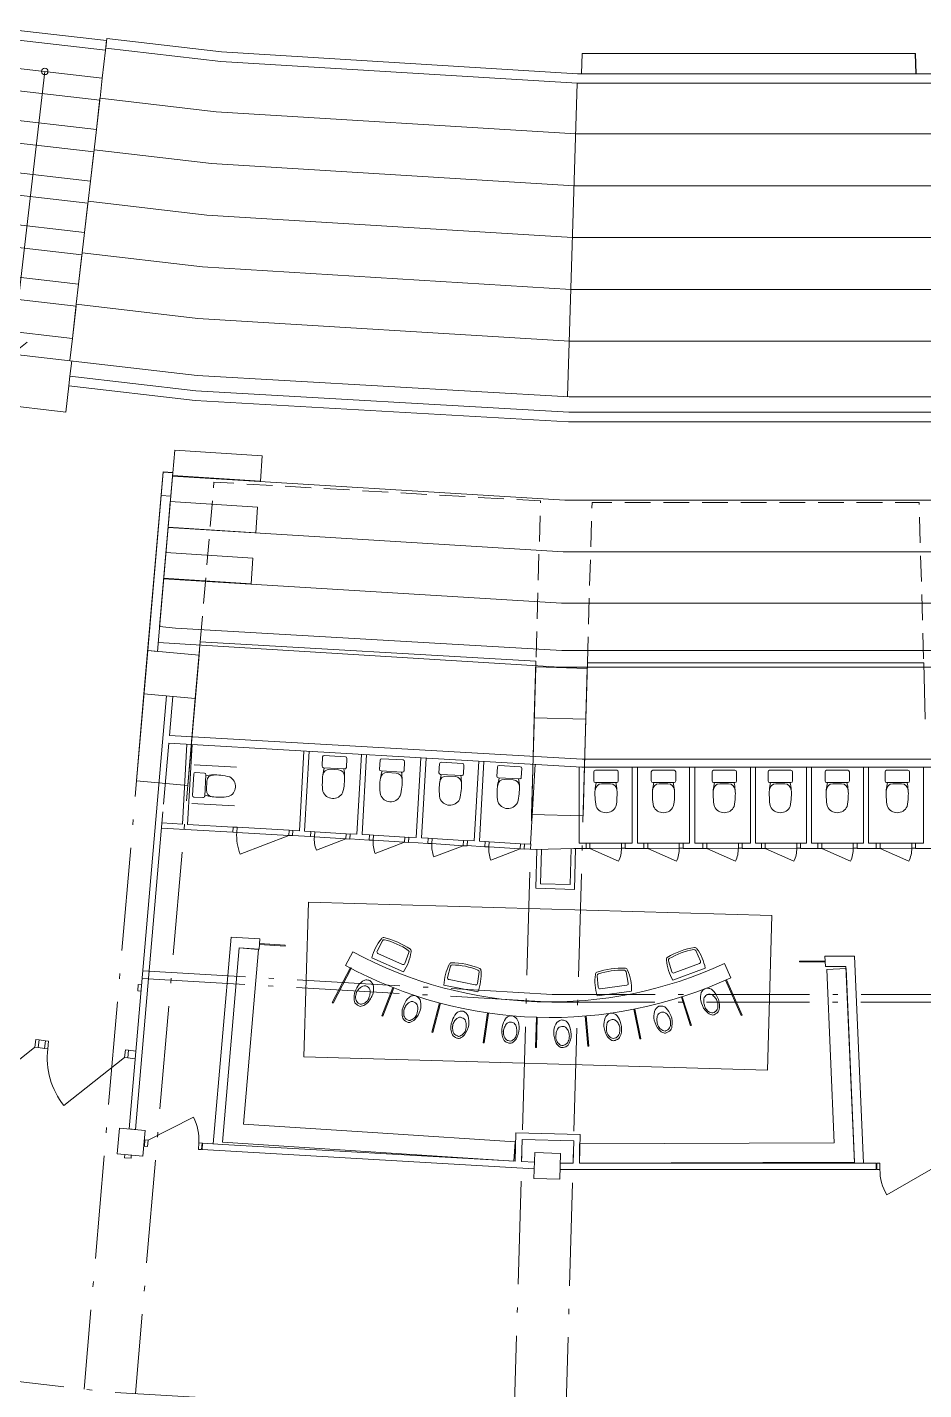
# Model space of a CAD drawing. Header units: millimetres. Extents: x -106764 to 80178, y -104573 to 57950.
# Drawn here: x -11311 to 2612, y -40781 to -19621 of the extents above; entities that cross this region are included whole.
import ezdxf

# ---------------------------------------------------------------- set-up
doc = ezdxf.new("R2010")
doc.units = ezdxf.units.MM
doc.header["$LTSCALE"] = 100
doc.linetypes.add('IMPORT-A_PSTRECK_4', pattern=[24, 16, -3.6, 0.8, -3.6])
doc.linetypes.add('IMPORT-DASHED', pattern=[6, 4, -2])
for name, color, linetype, lineweight in [('A-------T--', 1, 'Continuous', 13), ('A-27C---EJN', 1, 'Continuous', 9), ('A-27D---E-N', 7, 'Continuous', 9), ('A-3311-EA-', 3, 'Continuous', 9), ('A-3652-EA-', 1, 'Continuous', 9), ('A-42D--CE-N', 1, 'Continuous', 9), ('A-43CB--E-N', 3, 'Continuous', 18), ('A-43CB--EJN', 1, 'Continuous', 9), ('A-44B---E-N', 1, 'Continuous', 9), ('A-46C---E-N', 1, 'Continuous', 9), ('A030', 7, 'Continuous', 9), ('A030-B', 1, 'IMPORT-DASHED', 9), ('A030-O', 1, 'IMPORT-A_PSTRECK_4', 9), ('A035', 3, 'Continuous', 9), ('A037', 1, 'IMPORT-A_PSTRECK_4', 9), ('A040', 3, 'Continuous', 9), ('A046', 1, 'Continuous', 9), ('A050', 1, 'Continuous', 9), ('A061-O', 1, 'IMPORT-A_PSTRECK_4', 9)]:
    doc.layers.add(name, color=color, linetype=linetype, lineweight=lineweight)

# ---------------------------------------------------------------- blocks, each defined once
blk = doc.blocks.new('HUVUDBALK 44 OCH 2 - HUVUDBALK 44 OCH 22-4449242-A-40_P0010')
at = {"layer": 'A-27D---E-N'}
for p, q in [((-3413, -29556), (-3479, -31845)), ((-3413, -29556), (-3413, -29534)), ((-2614, -29579), (-3413, -29556)), ((-2679, -31868), (-2614, -29579)), ((-2613, -29557), (-2614, -29579)), ((-3479, -31845), (-2679, -31868))]:
    blk.add_line(p, q, dxfattribs=at)
blk = doc.blocks.new('HUVUDBALK 43 OCH 2 - HUVUDBALK 43 OCH 21-4456073-A-40_P0010')
at = {"layer": 'A-27D---E-N'}
for p, q in [((-9440, -29302), (-9614, -31327)), ((-8643, -29371), (-9440, -29302)), ((-8817, -31396), (-8643, -29371)), ((-8629, -29214), (-8643, -29371)), ((-9614, -31327), (-8817, -31396))]:
    blk.add_line(p, q, dxfattribs=at)
blk = doc.blocks.new('Pelare - Betong - Rektangulär - 400x400-4463939-A-40_P0010')
at = {"layer": 'A-27D---E-N'}
for p, q in [((200, 200), (-200, 200)), ((-200, 200), (-200, -200)), ((200, -200), (200, 200)), ((-200, -200), (200, -200))]:
    blk.add_line(p, q, dxfattribs=at)
blk = doc.blocks.new('Pelare - Betong - Rektangulär - 400x400-4464164-A-40_P0010')
at = {"layer": 'A-27D---E-N'}
for p, q in [((200, 200), (-200, 200)), ((-200, 200), (-200, -200)), ((200, -200), (200, 200)), ((-200, -200), (200, -200))]:
    blk.add_line(p, q, dxfattribs=at)
blk = doc.blocks.new('Scandinavium-Tele Trappa-Ny - Scandinavium-Tele Trappa-V29-A-40_P0010')
at = {"layer": 'A-46C---E-N'}
for p, q in [((-900, -1148), (-900, -800)), ((0, -800), (-212, -1012)), ((0, -800), (212, -1012)), ((0, -5218), (0, -800)), ((900, -800), (900, -1148)), ((-900, -1650), (-900, -1148)), ((-900, -1148), (900, -1148)), ((900, -1148), (900, -1650)), ((-900, -1650), (900, -1650)), ((-900, -1998), (-900, -1683)), ((900, -1686), (900, -1998)), ((-900, -2455), (-900, -1998)), ((-900, -1998), (900, -1998)), ((900, -1998), (900, -2455)), ((-900, -2455), (900, -2455)), ((-900, -2803), (-900, -2488)), ((900, -2491), (900, -2803)), ((-900, -3260), (-900, -2803)), ((-900, -2803), (900, -2803)), ((900, -2803), (900, -3260)), ((-900, -3260), (900, -3260)), ((-900, -3608), (-900, -3293)), ((900, -3296), (900, -3608)), ((-900, -4065), (-900, -3608)), ((-900, -3608), (900, -3608)), ((900, -3608), (900, -4065)), ((-900, -4065), (900, -4065)), ((-900, -4413), (-900, -4098)), ((900, -4101), (900, -4413)), ((-900, -4870), (-900, -4413)), ((-900, -4413), (900, -4413)), ((900, -4413), (900, -4870)), ((-900, -4870), (900, -4870)), ((-900, -5218), (-900, -4903)), ((900, -4906), (900, -5218)), ((-900, -5655), (-900, -5218)), ((-900, -5218), (900, -5218)), ((900, -5218), (900, -5655)), ((-900, -5805), (-900, -5655)), ((-900, -5655), (900, -5655)), ((900, -5655), (900, -5805)), ((-900, -5805), (900, -5805))]:
    blk.add_line(p, q, dxfattribs=at)
blk.add_circle((0, -5218), 50, dxfattribs=at)
blk = doc.blocks.new('PD15')
at = {"layer": 'A-------T--'}
for p, q in [((156, -60), (657, -561)), ((1576, -60), (1075, -561))]:
    blk.add_line(p, q, dxfattribs=at)
for centre, start, end in [((153, -57), 315, 359.742), ((1579, -57), 180.258, 225)]:
    blk.add_arc(centre, 713, start, end, dxfattribs=at)
at = {"layer": 'A046', "flags": 128}
for points in [[(156, -60), (106, -60), (106, 60), (156, 60)], [(1626, -60), (1576, -60), (1576, 60), (1626, 60)]]:
    blk.add_lwpolyline(points, close=True, dxfattribs=at)
blk = doc.blocks.new('D13')
at = {"layer": 'A-------T--'}
blk.add_line((-50, -120), (-899, -969), dxfattribs=at)
blk.add_arc((-50, -120), 1200, 180, 225, dxfattribs=at)
at = {"layer": 'A046', "flags": 128}
for points in [[(-1300, -120), (-1250, -120), (-1250, 0), (-1300, 0)], [(-50, -120), (0, -120), (0, 0), (-50, 0)]]:
    blk.add_lwpolyline(points, close=True, dxfattribs=at)
blk = doc.blocks.new('Dörrparti DGOR')
at = {"layer": 'A-43CB--E-N'}
for p, q in [((-7755, -60446), (-7655, -60446)), ((-6135, -60446), (-6035, -60446)), ((-4515, -60446), (-4415, -60446)), ((-7755, -60566), (-7655, -60566)), ((-6135, -60566), (-6035, -60566)), ((-4515, -60566), (-4415, -60566))]:
    blk.add_line(p, q, dxfattribs=at)
at = {"layer": 'A-42D--CE-N'}
for name, p in [('PD15', (-9381, -60506)), ('PD15', (-7761, -60506)), ('PD15', (-6141, -60506)), ('D13', (-3115, -60446))]:
    blk.add_blockref(name, p, dxfattribs=at)

msp = doc.modelspace()

# ---------------------------------------------------------------- linework, layer by layer
at = {"layer": 'A-27C---EJN'}
for p, q in [((-10074, -19794.3), (-10091.4, -19943.3)), ((-10074, -19794.3), (-8293.6, -20002.2)), ((-8306.9, -20151.7), (-10091.4, -19943.3)), ((-8293.6, -20002.2), (-2764.5, -20341.8)), ((-2769.1, -20491.8), (-8306.9, -20151.7)), ((2762.5, -20491.8), (-2769.1, -20491.8)), ((-2764.5, -20341.8), (2757.9, -20341.8)), ((-10648.2, -25041.7), (-10665.3, -25190.7)), ((-10648.2, -25041.7), (-8690.7, -25267.1)), ((-8703.6, -25416.6), (-10665.3, -25190.7)), ((-8690.7, -25267.1), (-2899.9, -25599.9)), ((-2904.2, -25749.9), (-8703.6, -25416.6)), ((-2899.9, -25599.9), (2899.9, -25599.9)), ((2904.2, -25749.9), (-2904.2, -25749.9))]:
    msp.add_line(p, q, dxfattribs=at)
at = {"layer": 'A-3311-EA-'}
for p, q in [((-6366.9, -34193.3), (-6252.2, -33980.3)), ((-382.4, -34382.1), (-483.5, -34162.2))]:
    msp.add_line(p, q, dxfattribs=at)
at = {"layer": 'A-3311-EA-', "flags": 128}
for points in [[(-8750.3, -30761.8), (-8821.6, -32001.4), (-8112.7, -32042.2), (-8117.3, -32122), (-9225.8, -32058.3)], [(-9218.9, -31978.6), (-8901.4, -31996.8), (-8830.2, -30757.2)], [(-7013.7, -30861.6), (-7085, -32101.2), (-7184.3, -32095.5), (-7188.9, -32175.4), (-6911.7, -32191.3), (-6907.1, -32111.5), (-7005.1, -32105.8), (-6933.9, -30866.2)], [(-6039.8, -30917.6), (-6111.1, -32157.2), (-5994.4, -32163.9), (-5999, -32243.8), (-6302.7, -32226.3), (-6298.1, -32146.5), (-6191, -32152.6), (-6119.7, -30913)], [(-5117.7, -30970.6), (-5188.9, -32210.2), (-5083.8, -32216.2), (-5088.3, -32296.1), (-5390, -32278.8), (-5385.4, -32198.9), (-5268.8, -32205.6), (-5197.6, -30966)], [(-4218.5, -31022.3), (-4289.7, -32261.9), (-4197.5, -32267.2), (-4202, -32347.1), (-4479.3, -32331.1), (-4474.8, -32251.2), (-4369.6, -32257.3), (-4298.3, -31017.7)], [(-3425, -31067.9), (-3496.2, -32307.5), (-3588.5, -32302.2), (-3593, -32382), (-3420.9, -32391.9), (-2820.1, -32373.1), (-2632.9, -32373.1), (-2632.9, -32293.1), (-2740.1, -32293.1), (-2740.1, -31109.8)], [(-1835.7, -31109.8), (-1835.7, -32293.1), (-1734.7, -32293.1), (-1734.7, -32373.1), (-2022.9, -32373.1), (-2022.9, -32293.1), (-1915.7, -32293.1), (-1915.7, -31109.8)], [(-943.7, -31109.8), (-943.7, -32293.1), (-816.8, -32293.1), (-816.8, -32373.1), (-1124.7, -32373.1), (-1124.7, -32293.1), (-1023.7, -32293.1), (-1023.7, -31109.8)], [(0, -31109.8), (0, -32293.1), (90.2, -32293.1), (90.2, -32373.1), (-206.8, -32373.1), (-206.8, -32293.1), (-80, -32293.1), (-80, -31109.8)], [(870.3, -31109.8), (870.3, -32293.1), (967.6, -32293.1), (967.6, -32373.1), (700.2, -32373.1), (700.2, -32293.1), (790.3, -32293.1), (790.3, -31109.8)], [(1754.8, -31109.8), (1754.8, -32293.1), (1875.8, -32293.1), (1875.8, -32373.1), (1577.6, -32373.1), (1577.6, -32293.1), (1674.8, -32293.1), (1674.8, -31109.8)], [(2606.8, -31109.8), (2606.8, -32293.1), (2485.8, -32293.1), (2485.8, -32373.1), (3034.1, -32373.1)], [(-8422.4, -36961.7), (-8145.7, -33750.6), (-7696.5, -33779.5), (-7710.2, -33938.9), (-8019.7, -33919), (-8279.9, -36938.5)], [(1535.6, -37259.8), (1404.7, -34208.1), (1084.4, -34209), (1077.6, -34049), (1538, -34047.7), (1675.7, -37259.8)]]:
    msp.add_lwpolyline(points, dxfattribs=at)
at = {"layer": 'A-3311-EA-'}
for radius, start, end in [(6431.5, 241.53366, 294.85299), (6673.5, 241.53945, 294.84727)]:
    msp.add_arc((-3186.6, -28326.3), radius, start, end, dxfattribs=at)
at = {"layer": 'A-3652-EA-', "flags": 128}
for points in [[(-8052.8, -32045.6), (-8057.4, -32125.5), (-8117.3, -32122), (-8112.7, -32042.2), (-8052.8, -32045.6), (-7244.2, -32092.1)], [(-8057.4, -32125.5), (-7248.8, -32172), (-7244.2, -32092.1), (-7184.3, -32095.5), (-7188.9, -32175.4), (-7248.8, -32172), (-8004.8, -32462.6)], [(-6846.6, -32115.4), (-6851.8, -32195.2), (-6911.7, -32191.3), (-6906.5, -32111.5), (-6846.6, -32115.4), (-6357.7, -32146.9)], [(-6851.8, -32195.2), (-6362.8, -32226.7), (-6357.7, -32146.9), (-6297.8, -32150.8), (-6302.9, -32230.6), (-6362.8, -32226.7), (-6821.1, -32400.1)], [(-5934, -32167.8), (-5939.2, -32247.6), (-5999, -32243.8), (-5993.9, -32163.9), (-5934, -32167.8), (-5445, -32199.4)], [(-5939.2, -32247.6), (-5450.2, -32279.2), (-5445, -32199.4), (-5385.1, -32203.2), (-5390.3, -32283.1), (-5450.2, -32279.2), (-5908.5, -32452.6)], [(-5023.3, -32220.1), (-5028.5, -32300), (-5088.3, -32296.1), (-5083.2, -32216.3), (-5023.3, -32220.1), (-4534.3, -32251.7)], [(-5028.5, -32300), (-4539.5, -32331.5), (-4534.3, -32251.7), (-4474.5, -32255.6), (-4479.6, -32335.4), (-4539.5, -32331.5), (-4997.8, -32504.9)], [(-4137, -32271.1), (-4142.2, -32350.9), (-4202, -32347.1), (-4196.9, -32267.2), (-4137, -32271.1), (-3648, -32302.6)], [(-4142.2, -32350.9), (-3653.2, -32382.5), (-3648, -32302.6), (-3588.2, -32306.5), (-3593.3, -32386.3), (-3653.2, -32382.5), (-4111.5, -32555.9)], [(-2573.1, -32293), (-2572.9, -32373), (-2632.9, -32373.1), (-2633.1, -32293.1), (-2573.1, -32293), (-2083.1, -32291.6)], [(-2082.9, -32371.6), (-2022.9, -32371.4), (-2023.1, -32291.4), (-2083.1, -32291.6), (-2082.9, -32371.6), (-2572.9, -32373), (-2126.2, -32574.3)], [(-1674.9, -32293), (-1674.7, -32373), (-1734.7, -32373.1), (-1734.9, -32293.1), (-1674.9, -32293), (-1184.9, -32291.6)], [(-1184.7, -32371.6), (-1124.7, -32371.4), (-1124.9, -32291.4), (-1184.9, -32291.6), (-1184.7, -32371.6), (-1674.7, -32373), (-1227.9, -32574.3)], [(-757.1, -32293), (-756.8, -32373), (-816.8, -32373.1), (-817.1, -32293.1), (-757.1, -32293), (-267.1, -32291.6)], [(-266.8, -32371.6), (-206.8, -32371.4), (-207.1, -32291.4), (-267.1, -32291.6), (-266.8, -32371.6), (-756.8, -32373), (-310.1, -32574.3)], [(149.9, -32293), (150.2, -32373), (90.2, -32373.1), (89.9, -32293.1), (149.9, -32293), (639.9, -32291.6)], [(640.1, -32371.6), (700.2, -32371.4), (699.9, -32291.4), (639.9, -32291.6), (640.1, -32371.6), (150.2, -32373), (596.9, -32574.3)], [(1027.3, -32293), (1027.6, -32373), (967.6, -32373.1), (967.3, -32293.1), (1027.3, -32293), (1517.3, -32291.6)], [(1517.6, -32371.6), (1577.6, -32371.4), (1577.3, -32291.4), (1517.3, -32291.6), (1517.6, -32371.6), (1027.6, -32373), (1474.3, -32574.3)], [(1935.6, -32293), (1935.8, -32373), (1875.8, -32373.1), (1875.6, -32293.1), (1935.6, -32293), (2425.6, -32291.6)], [(2425.8, -32371.6), (2485.8, -32371.4), (2485.6, -32291.4), (2425.6, -32291.6), (2425.8, -32371.6), (1935.8, -32373), (2382.5, -32574.3)]]:
    msp.add_lwpolyline(points, dxfattribs=at)
at = {"layer": 'A-3652-EA-'}
for centre, radius, start, end in [((-7248.8, -32172), 810, 176.71087, 201.02601), ((-6362.8, -32226.7), 490, 176.30766, 200.72448), ((-5450.2, -32279.2), 490, 176.30766, 200.72448), ((-4539.5, -32331.5), 490, 176.30766, 200.72448), ((-3653.2, -32382.5), 490, 176.30766, 200.72448), ((-2572.9, -32373), 490, 335.74501, 0.16183), ((-1674.7, -32373), 490, 335.74501, 0.16183), ((-756.8, -32373), 490, 335.74501, 0.16183), ((150.2, -32373), 490, 335.74501, 0.16183), ((1027.6, -32373), 490, 335.74501, 0.16183), ((1935.8, -32373), 490, 335.74501, 0.16183)]:
    msp.add_arc(centre, radius, start, end, dxfattribs=at)
at = {"layer": 'A-42D--CE-N'}
for points in [[(-9544.4, -34590.5), (-9594.2, -34586.4), (-9586, -34486.8), (-9536.2, -34490.9)], [(-9695.5, -37135.4), (-9699.6, -37185.2), (-9799.2, -37177), (-9795.1, -37127.2)]]:
    msp.add_lwpolyline(points, dxfattribs=at)
at = {"layer": 'A-43CB--E-N'}
for p, q in [((-9232.1, -26890.5), (-9439.9, -29302.2)), ((-9290.5, -29315.1), (-9082.6, -26903.4)), ((-9082.6, -26903.4), (-9232.1, -26890.5)), ((-9439.9, -29302.2), (-9290.5, -29315.1)), ((-9737.2, -35509.3), (-9624.7, -35522.3)), ((-9751, -35628.5), (-9635, -35641.9))]:
    msp.add_line(p, q, dxfattribs=at)
at = {"layer": 'A-43CB--EJN'}
for p, q in [((-9232.1, -26890.5), (-9201.1, -26530.7)), ((-9201.1, -26530.7), (-9051.6, -26543.5)), ((-9051.6, -26543.5), (-9082.6, -26903.4))]:
    msp.add_line(p, q, dxfattribs=at)
at = {"layer": 'A-44B---E-N'}
for p, q in [((-10095, -19975.8), (-10145, -20410)), ((-2704.4, -20341.8), (-2695, -20029.6)), ((-2695, -20029.6), (2485.4, -20029.6)), ((2480.2, -20029.6), (2489.2, -20341.8)), ((2485.4, -20029.6), (2494.1, -20341.8)), ((-2769.1, -20491.8), (-2918.3, -25357.5)), ((-10181.1, -20723.2), (-10237.1, -21209.7)), ((-8376.5, -20933.9), (-10181.1, -20723.2)), ((-2793.1, -21276.8), (-8376.5, -20933.9)), ((2786.6, -21276.8), (-2793.1, -21276.8)), ((-10273.1, -21522.9), (-10329.2, -22009.4)), ((-8447.9, -21736), (-10273.1, -21522.9)), ((-2817.8, -22081.8), (-8447.9, -21736)), ((2811.3, -22081.8), (-2817.8, -22081.8)), ((-10365.2, -22322.6), (-10421.3, -22809.1)), ((-8519.4, -22538.1), (-10365.2, -22322.6)), ((-2842.5, -22886.8), (-8519.4, -22538.1)), ((2835.9, -22886.8), (-2842.5, -22886.8)), ((-10457.3, -23122.3), (-10513.3, -23608.8)), ((-8590.8, -23340.3), (-10457.3, -23122.3)), ((-2867.2, -23691.8), (-8590.8, -23340.3)), ((2860.6, -23691.8), (-2867.2, -23691.8)), ((-10549.4, -23922), (-10610.6, -24453.3)), ((-8662.2, -24142.4), (-10549.4, -23922)), ((-2891.9, -24496.8), (-8662.2, -24142.4)), ((-8670, -25027), (-14419, -24365)), ((2885.3, -24496.8), (-2891.9, -24496.8)), ((-10620.6, -24802.4), (-10648.2, -25041.7)), ((-2893, -25359), (-8670, -25027)), ((-10712.1, -25597.1), (-12559.9, -25384.4)), ((-10665.3, -25190.7), (-10712.1, -25597.1)), ((2893, -25359), (-2893, -25359)), ((-9020.9, -26187.5), (-9051.6, -26543.5)), ((-7664.5, -26274.7), (-9020.9, -26187.5)), ((-7689.9, -26671), (-7664.5, -26274.7)), ((-2964.5, -26966.7), (-9055.8, -26592.6)), ((-9055, -26583.2), (-7689.9, -26671)), ((-9089.5, -26984.7), (-9124.1, -27384.9)), ((-7735.4, -27071.8), (-9089.5, -26984.7)), ((-7761.2, -27472.6), (-7735.4, -27071.8)), ((2964.5, -26966.7), (-2964.5, -26966.7)), ((-2989, -27766.7), (-9124.6, -27389.8)), ((-9124.1, -27384.9), (-7761.2, -27472.6)), ((-7806, -27864.4), (-9158, -27777.5)), ((-7831.8, -28265.2), (-7806, -27864.4)), ((2989, -27766.7), (-2989, -27766.7)), ((-3013.6, -28566.7), (-9193.3, -28187.1)), ((-9192.5, -28177.7), (-7831.8, -28265.2)), ((3013.6, -28566.7), (-3013.6, -28566.7)), ((-9278.3, -29173.8), (-3044, -29556.7)), ((-3044, -29556.7), (3044, -29556.7))]:
    msp.add_line(p, q, dxfattribs=at)
at = {"layer": 'A030', "flags": 128}
msp.add_lwpolyline([(3006, -29299.4), (0, -29299.4), (-3006, -29299.4), (-9008.5, -28954.4), (-9256.9, -28925.8), (-9050.9, -26534.7), (-9200.7, -26526.1), (-9497.9, -29974.8), (-8700.8, -30043.5), (-8625.3, -29166.8), (-3410.9, -29466.4), (-3436.1, -30346.1), (-2636.5, -30369), (-2611.2, -29489.4), (0, -29489.4), (2611.2, -29489.4), (2636.5, -30369)], dxfattribs=at)
at = {"layer": 'A030-B', "flags": 128}
for points in [[(-8625.3, -29166.8), (-8411.5, -26685.9), (-3339.6, -26977.4), (-3410.9, -29466.4)], [(-2611.2, -29489.4), (-2539.9, -27000.3), (0, -27000.3), (2539.9, -27000.3), (2611.2, -29489.4)]]:
    msp.add_lwpolyline(points, dxfattribs=at)
at = {"layer": 'A030-O', "flags": 128}
msp.add_lwpolyline([(-25066.8, -46450.7), (-26326.7, -45871.8), (-24825.5, -38486.7), (-23278.3, -38907.3), (-16681.8, -40052.6), (-10030.9, -40818.5), (-3347.2, -41202.5), (0, -41202.5), (3347.2, -41202.5), (10030.9, -40818.5), (16681.8, -40052.6), (23278.3, -38907.3), (24825.5, -38486.7), (26326.7, -45871.8), (25066.8, -46450.7)], dxfattribs=at)
at = {"layer": 'A035', "flags": 128}
for points in [[(-9204.2, -31808.4), (-9629.1, -36737.9), (-9728.7, -36729.3), (-9149.2, -30004.9), (-9049.6, -30013.4), (-9102, -30621.4), (-2692.1, -30989.8), (0, -30989.8), (3114.4, -30989.8), (3144.5, -32036.4), (4576, -31954.1)], [(4582.9, -32073.9), (3147.9, -32156.4), (3289.7, -37102.5), (3169.7, -37105.9), (2997.8, -31109.8), (0, -31109.8), (-2695.5, -31109.8), (-9112.3, -30741), (-9193.9, -31688.8)]]:
    msp.add_lwpolyline(points, dxfattribs=at)
msp.add_lwpolyline([(-8274, -36970.2), (-3733.6, -37231.2), (-3720.9, -36790), (-2721.3, -36818.6), (-2734, -37259.8), (1535.6, -37259.8), (1871.1, -37259.8), (1871.1, -37359.8), (-3037, -37359.8), (-3034.1, -37259.8), (-2834, -37259.8), (-2824.1, -36915.7), (-3623.8, -36892.8), (-3633.7, -37236.9), (-3433.9, -37248.4), (-3436.8, -37348.3), (-8592.6, -37052.1), (-8586.9, -36952.3)], close=True, dxfattribs=at)
at = {"layer": 'A037'}
for p, q in [((-9497.9, -29974.8), (-10428.5, -40772.7)), ((-8700.8, -30043.5), (-9631.4, -40841.4)), ((-3436.1, -30346.1), (-3746.7, -41179.5)), ((-2636.5, -30369), (-2947, -41202.5))]:
    msp.add_line(p, q, dxfattribs=at)
at = {"layer": 'A040', "flags": 128}
for points in [[(-3394.7, -32391.1), (-3412, -32992.4), (-2812.2, -33009.6), (-2794, -32373.1)], [(-2865, -32374.6), (-2881.1, -32936.6), (-3339, -32923.5), (-3323.6, -32388.9)]]:
    msp.add_lwpolyline(points, dxfattribs=at)
at = {"layer": 'A046'}
for p, q in [((-8586.9, -36952.3), (-8592.6, -37052.1)), ((2721.1, -37359.8), (2037, -37754.8))]:
    msp.add_line(p, q, dxfattribs=at)
at = {"layer": 'A046', "flags": 128}
msp.add_lwpolyline([(-9435.5, -36903.5), (-9441.2, -37003.3), (-9491.1, -37000.4), (-9485.4, -36900.6), (-9435.5, -36903.5), (-8729.8, -36548.4)], dxfattribs=at)
for points in [[(-8646.8, -36948.8), (-8596.8, -36951.7), (-8602.6, -37051.5), (-8652.5, -37048.6)], [(1881.1, -37259.8), (1931.1, -37259.8), (1931.1, -37359.8), (1881.1, -37359.8)]]:
    msp.add_lwpolyline(points, close=True, dxfattribs=at)
at = {"layer": 'A046'}
for centre, start, end in [((-9435.5, -36903.5), 356.71112, 26.71112), ((2721.1, -37359.8), 180, 210)]:
    msp.add_arc(centre, 790, start, end, dxfattribs=at)
at = {"layer": 'A050'}
for p, q in [((-8059.3, -31112.9), (-8718.2, -31075)), ((-6724.8, -30954), (-6732.8, -31093.8)), ((-6369, -30949.5), (-6698.4, -30930.5)), ((-6353.5, -31115.6), (-6345.4, -30975.8)), ((-5830.8, -31005.4), (-5838.8, -31145.2)), ((-5474.9, -31000.8), (-5804.4, -30981.9)), ((-5459.4, -31167), (-5451.4, -31027.2)), ((-4908.6, -31058.4), (-4916.7, -31198.2)), ((-4552.8, -31053.8), (-4882.2, -31034.9)), ((-4537.3, -31220), (-4529.3, -31080.2)), ((-3653.6, -31105.5), (-3983, -31086.6)), ((-8725.9, -31219.8), (-8744.8, -31549.3)), ((-8559.7, -31204.3), (-8699.5, -31196.3)), ((-8555.1, -31560.2), (-8536.2, -31230.7)), ((-6709.3, -31120.2), (-6379.9, -31139.1)), ((-6614.1, -31145.7), (-6477.3, -31153.6)), ((-5815.3, -31171.6), (-5485.8, -31190.5)), ((-5720.1, -31197.1), (-5583.3, -31205)), ((-4893.1, -31224.6), (-4563.7, -31243.5)), ((-4798, -31250.1), (-4661.1, -31257.9)), ((-4009.4, -31110.1), (-4017.4, -31249.9)), ((-3993.9, -31276.3), (-3664.5, -31295.2)), ((-3898.7, -31301.8), (-3761.9, -31309.6)), ((-3638.1, -31271.7), (-3630, -31131.9)), ((-2511.9, -31185.5), (-2511.9, -31325.5)), ((-2156.9, -31160.5), (-2486.9, -31160.5)), ((-2131.9, -31325.5), (-2131.9, -31185.5)), ((-1619.9, -31185.5), (-1619.9, -31325.5)), ((-1264.9, -31160.5), (-1594.9, -31160.5)), ((-1239.9, -31325.5), (-1239.9, -31185.5)), ((-676.2, -31185.5), (-676.2, -31325.5)), ((-321.2, -31160.5), (-651.2, -31160.5)), ((-296.2, -31325.5), (-296.2, -31185.5)), ((194.1, -31185.5), (194.1, -31325.5)), ((549.1, -31160.5), (219.1, -31160.5)), ((574.1, -31325.5), (574.1, -31185.5)), ((1078.6, -31185.5), (1078.6, -31325.5)), ((1433.6, -31160.5), (1103.6, -31160.5)), ((1458.6, -31325.5), (1458.6, -31185.5)), ((2010.6, -31185.5), (2010.6, -31325.5)), ((2365.6, -31160.5), (2035.6, -31160.5)), ((2390.6, -31325.5), (2390.6, -31185.5)), ((-8529.6, -31465), (-8521.8, -31328.1)), ((-2486.9, -31350.5), (-2156.9, -31350.5)), ((-2390.4, -31370.5), (-2253.3, -31370.5)), ((-1594.9, -31350.5), (-1264.9, -31350.5)), ((-1498.4, -31370.5), (-1361.3, -31370.5)), ((-651.2, -31350.5), (-321.2, -31350.5)), ((-554.7, -31370.5), (-417.7, -31370.5)), ((219.1, -31350.5), (549.1, -31350.5)), ((315.6, -31370.5), (452.6, -31370.5)), ((1103.6, -31350.5), (1433.6, -31350.5)), ((1200.1, -31370.5), (1337.1, -31370.5)), ((2035.6, -31350.5), (2365.6, -31350.5)), ((2132.1, -31370.5), (2269.1, -31370.5)), ((-8093.7, -31711.9), (-8752.7, -31674)), ((-8721.3, -31575.7), (-8581.5, -31583.7)), ((-5877.6, -33968.4), (-5795.6, -33807.5)), ((-5864.3, -34005.9), (-5483.7, -34175.3)), ((-5446.9, -34160.1), (-5382.2, -33991.4)), ((-856.5, -34126.8), (-928.2, -33961)), ((-6288.2, -34224), (-6573.3, -34769)), ((-6274.9, -34231), (-6560, -34775.9)), ((-5960, -34071.5), (-5468.4, -34290.3)), ((-4781.7, -34378), (-4736.5, -34203.2)), ((-1298.4, -34291), (-1352.4, -34118.5)), ((-780.8, -34234.9), (-1285.2, -34422.3)), ((-872.2, -34163.4), (-1262.7, -34308.5)), ((-4760.5, -34411.8), (-4352.3, -34494.6)), ((-4319.7, -34471.8), (-4293.1, -34293)), ((-2443.1, -34530.9), (-2458.4, -34350.9)), ((-1976.1, -34466.5), (-2010.1, -34289.2)), ((-5631.1, -34536), (-5802.7, -34973.6)), ((-5617.1, -34541.5), (-5788.8, -34979.1)), ((-4839.7, -34496.6), (-4312.4, -34603.5)), ((-1925.7, -34588.5), (-2458.6, -34662)), ((-1999.3, -34498.9), (-2412, -34555.8)), ((-1152.3, -34682.2), (-1008.5, -35129.7)), ((-1138, -34677.6), (-994.2, -35125.1)), ((-4907.9, -34774.1), (-5028.5, -35228.3)), ((-4893.4, -34777.9), (-5014, -35232.2)), ((-1889.5, -34872.6), (-1797.8, -35333.6)), ((-1874.8, -34869.7), (-1783.1, -35330.6)), ((-4162.4, -34928.1), (-4230.6, -35393.2)), ((-4147.6, -34930.3), (-4215.8, -35395.3)), ((-3404.3, -34996.3), (-3419.1, -35466.1)), ((-3389.3, -34996.8), (-3404.1, -35466.5)), ((-2644.7, -34977.8), (-2605.9, -35446.2)), ((-2629.8, -34976.6), (-2591, -35445))]:
    msp.add_line(p, q, dxfattribs=at)
at = {"layer": 'A050', "flags": 128}
for points in [[(-6944.5, -33210.9), (252.5, -33417.3), (183.7, -35816.3), (-7013.3, -35610)], [(-7703.9, -33866.7), (-7304.7, -33892.4), (-7303.7, -33877.4), (-7702.9, -33851.7)], [(-5787.7, -36798.3), (-3733.7, -36930.5), (-3753, -37229.9), (-8279.9, -36938.5), (-8019.7, -33919), (-7720.8, -33944.8), (-7954.7, -36658.8)], [(681, -34137.7), (1081, -34136.5), (1081, -34121.5), (681, -34122.7)], [(-223.1, -34968.8), (-467.2, -34420.7)], [(-209.4, -34962.7), (-453.5, -34414.6)]]:
    msp.add_lwpolyline(points, close=True, dxfattribs=at)
msp.add_lwpolyline([(-2734.8, -36959.8), (1222, -36948.6), (1106.4, -34254.4), (1406.1, -34241.6), (1535.1, -37247.8), (-2734, -37259.8), (-2734.8, -36959.8)], dxfattribs=at)
at = {"layer": 'A050'}
for centre, radius, start, end in [((-6707.9, -31095.2), 25, 176.71087, 266.71087), ((-6699.9, -30955.5), 25, 86.71087, 176.71087), ((-6370.4, -30974.4), 25, 356.71087, 86.71087), ((-5805.8, -31006.9), 25, 86.71087, 176.71087), ((-5476.4, -31025.8), 25, 356.71087, 86.71087), ((-4883.7, -31059.8), 25, 86.71087, 176.71087), ((-4554.2, -31078.8), 25, 356.71087, 86.71087), ((-3984.4, -31111.5), 25, 86.71087, 176.71087), ((-3655, -31130.5), 25, 356.71087, 86.71087), ((-8700.9, -31221.3), 25, 86.71087, 176.71087), ((-8561.1, -31229.3), 25, 356.71087, 86.71087), ((-8402.2, -31905.8), 673.7, 81.8148, 101.54642), ((-8421.9, -31333.9), 100, 86.71087, 176.71087), ((-8340.6, -31817.9), 580, 72.57837, 86.61208), ((-8242.8, -31412.9), 166.6, 290.50797, 62.91377), ((-6054.1, -31330.6), 673.7, 161.87532, 181.60694), ((-6619.9, -31245.5), 100, 86.71087, 176.71087), ((-6483, -31253.4), 100, 356.71087, 86.71087), ((-7054.9, -31273.1), 673.7, 351.8148, 11.54642), ((-6378.4, -31114.2), 25, 266.71087, 356.71087), ((-5813.9, -31146.6), 25, 176.71087, 266.71087), ((-5160, -31382), 673.7, 161.87532, 181.60694), ((-5725.8, -31296.9), 100, 86.71087, 176.71087), ((-5589, -31304.8), 100, 356.71087, 86.71087), ((-6160.9, -31324.5), 673.7, 351.8148, 11.54642), ((-5484.4, -31165.6), 25, 266.71087, 356.71087), ((-4891.7, -31199.6), 25, 176.71087, 266.71087), ((-4237.9, -31435), 673.7, 161.87532, 181.60694), ((-4803.7, -31349.9), 100, 86.71087, 176.71087), ((-4666.9, -31357.8), 100, 356.71087, 86.71087), ((-5238.7, -31377.5), 673.7, 351.8148, 11.54642), ((-4562.3, -31218.6), 25, 266.71087, 356.71087), ((-3992.5, -31251.3), 25, 176.71087, 266.71087), ((-3338.7, -31486.7), 673.7, 161.87532, 181.60694), ((-3904.5, -31401.6), 100, 86.71087, 176.71087), ((-3767.6, -31409.5), 100, 356.71087, 86.71087), ((-4339.5, -31429.2), 673.7, 351.8148, 11.54642), ((-3663, -31270.2), 25, 266.71087, 356.71087), ((-2486.9, -31185.5), 25, 90, 180), ((-2156.9, -31185.5), 25, 0, 90), ((-1594.9, -31185.5), 25, 90, 180), ((-1264.9, -31185.5), 25, 0, 90), ((-651.2, -31185.5), 25, 90, 180), ((-321.2, -31185.5), 25, 0, 90), ((219.1, -31185.5), 25, 90, 180), ((549.1, -31185.5), 25, 0, 90), ((1103.6, -31185.5), 25, 90, 180), ((1433.6, -31185.5), 25, 0, 90), ((2035.6, -31185.5), 25, 90, 180), ((2365.6, -31185.5), 25, 0, 90), ((-8429.8, -31470.7), 100, 176.71087, 266.71087), ((-6148.4, -31381.8), 580, 176.80966, 190.84337), ((-6562, -31432.6), 166.6, 200.50797, 332.91377), ((-6967.1, -31334.8), 580, 342.57837, 356.61208), ((-5254.4, -31433.2), 580, 176.80966, 190.84337), ((-6073, -31386.1), 580, 342.57837, 356.61208), ((-4332.2, -31486.2), 580, 176.80966, 190.84337), ((-5150.9, -31439.1), 580, 342.57837, 356.61208), ((-3433, -31537.9), 580, 176.80966, 190.84337), ((-4251.6, -31490.8), 580, 342.57837, 356.61208), ((-2486.9, -31325.5), 25, 180, 270), ((-1820.6, -31523), 673.7, 165.16445, 184.89607), ((-2390.4, -31470.5), 100, 90, 180), ((-2253.3, -31470.5), 100, 0, 90), ((-2823.1, -31523), 673.7, 355.10393, 14.83555), ((-2156.9, -31325.5), 25, 270, 0), ((-1594.9, -31325.5), 25, 180, 270), ((-928.7, -31523), 673.7, 165.16445, 184.89607), ((-1498.4, -31470.5), 100, 90, 180), ((-1361.3, -31470.5), 100, 0, 90), ((-1931.2, -31523), 673.7, 355.10393, 14.83555), ((-1264.9, -31325.5), 25, 270, 0), ((-651.2, -31325.5), 25, 180, 270), ((15, -31523), 673.7, 165.16445, 184.89607), ((-554.7, -31470.5), 100, 90, 180), ((-417.7, -31470.5), 100, 0, 90), ((-987.5, -31523), 673.7, 355.10393, 14.83555), ((-321.2, -31325.5), 25, 270, 0), ((219.1, -31325.5), 25, 180, 270), ((885.3, -31523), 673.7, 165.16445, 184.89607), ((315.6, -31470.5), 100, 90, 180), ((452.6, -31470.5), 100, 0, 90), ((-117.2, -31523), 673.7, 355.10393, 14.83555), ((549.1, -31325.5), 25, 270, 0), ((1103.6, -31325.5), 25, 180, 270), ((1769.8, -31523), 673.7, 165.16445, 184.89607), ((1200.1, -31470.5), 100, 90, 180), ((1337.1, -31470.5), 100, 0, 90), ((767.3, -31523), 673.7, 355.10393, 14.83555), ((1433.6, -31325.5), 25, 270, 0), ((2035.6, -31325.5), 25, 180, 270), ((2701.8, -31523), 673.7, 165.16445, 184.89607), ((2132.1, -31470.5), 100, 90, 180), ((2269.1, -31470.5), 100, 0, 90), ((1699.3, -31523), 673.7, 355.10393, 14.83555), ((2365.6, -31325.5), 25, 270, 0), ((-8719.8, -31550.7), 25, 176.71087, 266.71087), ((-8580.1, -31558.7), 25, 266.71087, 356.71087), ((-8344.7, -30904.9), 673.7, 251.87532, 271.60694), ((-8293.5, -30999.3), 580, 266.80966, 280.84337), ((-5668, -31483.9), 166.6, 200.50797, 332.91377), ((-4745.8, -31536.9), 166.6, 200.50797, 332.91377), ((-3846.6, -31588.6), 166.6, 200.50797, 332.91377), ((-1911.9, -31579.5), 580, 180.09879, 194.1325), ((-2321.9, -31653.9), 166.6, 203.7971, 336.2029), ((-2731.9, -31579.5), 580, 345.8675, 359.90121), ((-1019.9, -31579.5), 580, 180.09879, 194.1325), ((-1429.9, -31653.9), 166.6, 203.7971, 336.2029), ((-1839.9, -31579.5), 580, 345.8675, 359.90121), ((-76.2, -31579.5), 580, 180.09879, 194.1325), ((-486.2, -31653.9), 166.6, 203.7971, 336.2029), ((-896.2, -31579.5), 580, 345.8675, 359.90121), ((794.1, -31579.5), 580, 180.09879, 194.1325), ((384.1, -31653.9), 166.6, 203.7971, 336.2029), ((-25.9, -31579.5), 580, 345.8675, 359.90121), ((1678.6, -31579.5), 580, 180.09879, 194.1325), ((1268.6, -31653.9), 166.6, 203.7971, 336.2029), ((858.6, -31579.5), 580, 345.8675, 359.90121), ((2610.6, -31579.5), 580, 180.09879, 194.1325), ((2200.6, -31653.9), 166.6, 203.7971, 336.2029), ((1790.6, -31579.5), 580, 345.8675, 359.90121), ((-5242.2, -34252.3), 740.2, 140.08966, 165.86121), ((-5774.8, -33799.9), 41.7, 86.78885, 147.4002), ((-5771.2, -33820), 27.5, 75.10805, 152.99814), ((-6034, -34899.2), 1170.6, 54.91584, 77.09106), ((-6027.2, -34884.8), 1122.6, 55.62181, 76.44527), ((-5853.1, -33980.8), 27.4, 152.99814, 246.00345), ((-6083.1, -33878), 740.2, 326.14568, 351.91723), ((-5407.8, -33981.6), 27.4, 339.00876, 58.09628), ((-5390.6, -33971), 41.7, 344.60669, 45.21804), ((-1342.8, -34098.6), 41.7, 131.16861, 191.77996), ((-759.1, -35065.6), 1170.6, 99.29559, 121.47081), ((-765, -35050.8), 1122.6, 99.94138, 120.76484), ((-953.4, -33971.9), 27.5, 23.38851, 101.2786), ((-948.5, -33952.1), 41.7, 28.98644, 89.59779), ((-1508.6, -34370.1), 740.2, 10.52544, 36.29698), ((-5472.6, -34150.3), 27.4, 246.00345, 339.00876), ((-4099.8, -34517.4), 740.2, 152.61734, 178.38889), ((-4717.8, -34191.3), 41.7, 99.31653, 159.92788), ((-4710, -34210.1), 27.5, 87.63572, 165.52581), ((-4732.4, -35320.6), 1170.6, 67.44351, 89.61873), ((-4728.9, -35305.1), 1122.6, 68.14948, 88.97294), ((-5001.9, -34334.3), 740.2, 338.67336, 4.4449), ((-4320.2, -34289), 27.4, 351.53643, 70.62396), ((-4305.6, -34274.9), 41.7, 357.13437, 57.74571), ((-2084.7, -35404.1), 1170.6, 86.76791, 108.94313), ((-2087.2, -35388.4), 1122.6, 87.4137, 108.23716), ((-2037.1, -34294.4), 27.5, 10.86083, 88.75092), ((-2028, -34276.1), 41.7, 16.45877, 77.07012), ((-2665.4, -34562.6), 740.2, 357.99776, 23.76931), ((-645.7, -34049.5), 740.2, 184.46942, 210.24097), ((-1326.2, -34110.3), 27.4, 118.29036, 197.37789), ((-881.7, -34137.7), 27.4, 290.3832, 23.38851), ((-5909.7, -34691.7), 320.7, 127.71548, 151.86041), ((-6044.7, -34517.1), 100, 94.21723, 127.71548), ((-6041.9, -34555.4), 138.4, 68.12708, 94.21723), ((-6060.4, -34532.8), 127, 6.54938, 56.48735), ((-4755.1, -34384.9), 27.4, 165.52581, 258.53112), ((-4346.8, -34467.7), 27.4, 258.53112, 351.53643), ((-1753.6, -34436.8), 740.2, 171.94174, 197.71329), ((-2444.7, -34333.6), 41.7, 118.64093, 179.25228), ((-2431, -34348.6), 27.4, 105.76269, 184.85021), ((-2003.1, -34471.7), 27.4, 277.85552, 10.86083), ((-1272.2, -34282.8), 27.4, 197.37789, 290.3832), ((-5959.6, -34690.3), 277, 147.23813, 183.37441), ((-5936, -34694.7), 275.4, 163.59335, 179.84059), ((-6104.1, -34694.2), 107.3, 179.84059, 224.00242), ((-6023.7, -34683.1), 186.7, 142.50243, 163.4439), ((-6004.1, -34698.1), 211.5, 123.26691, 142.50243), ((-6070.5, -34596.9), 90.4, 94.73822, 123.26691), ((-6072.8, -34568.8), 62.2, 51.34588, 94.73822), ((-6272.2, -34528.9), 343.8, 310.67816, 338.81202), ((-6062.6, -34590.6), 75.9, 5.2302, 67.89391), ((-6401.5, -34551.9), 421.9, 338.78687, 345.70579), ((-6200.2, -34603.2), 214.2, 345.70579, 5.2302), ((-6216.1, -34550.7), 283.7, 338.81202, 6.54938), ((-5163.2, -34923.5), 320.7, 132.6073, 156.75224), ((-5312.6, -34761.1), 100, 99.10906, 132.6073), ((-5306.5, -34799), 138.4, 73.01891, 99.10906), ((-5326.9, -34778.1), 127, 11.44121, 61.37918), ((-2415.7, -34528.6), 27.4, 184.85021, 277.85552), ((-571.2, -34690.8), 283.7, 169.8397, 197.57706), ((-725.4, -34663.2), 127, 119.90173, 169.8397), ((-726.9, -34721), 75.9, 108.49517, 171.15888), ((-745.3, -34684.6), 138.4, 82.17185, 108.262), ((-715.3, -34699.9), 62.2, 81.65086, 125.0432), ((-740.1, -34646.5), 100, 48.6736, 82.17185), ((-719.4, -34727.8), 90.4, 53.12217, 81.65086), ((-885.8, -34812.2), 320.7, 24.52867, 48.6736), ((-792, -34824.6), 211.5, 33.88665, 53.12217), ((-836, -34814), 277, 353.01467, 29.15095), ((-3236.2, -28421.1), 7171.5, 242.26914, 242.38898), ((-6133.3, -34716.3), 103.2, 174.61091, 223.79835), ((-6660.3, -35416.2), 774.4, 51.10473, 54.24695), ((-6221.1, -34849.8), 90.3, 46.71608, 63.83274), ((-6135.9, -34766.2), 60.7, 231.10473, 279.53459), ((-6130, -34753), 42.6, 226.71608, 282.03246), ((-6152.4, -34668.3), 160, 279.53459, 310.67816), ((-6157.6, -34623.5), 175.1, 282.03246, 305.26669), ((-6135.1, -34655.3), 136.1, 305.26669, 338.78687), ((-5213, -34926.4), 277, 152.12996, 188.26624), ((-5189.1, -34928.7), 275.4, 168.48518, 184.73242), ((-5277.5, -34924.6), 186.7, 147.39425, 168.33573), ((-5256.7, -34938), 211.5, 128.15874, 147.39425), ((-5331.5, -34842.8), 90.4, 99.63005, 128.15874), ((-5336.2, -34814.9), 62.2, 56.23771, 99.63005), ((-5324.1, -34835.8), 75.9, 10.12203, 72.78574), ((-5538.2, -34792.3), 343.8, 315.56999, 343.70385), ((-5665.1, -34826.2), 421.9, 343.67869, 350.59762), ((-5460.2, -34860.1), 214.2, 350.59762, 10.12203), ((-5480.5, -34809.1), 283.7, 343.70385, 11.44121), ((-4573.2, -35002.2), 100, 105.95602, 139.45427), ((-4562.7, -35039.2), 138.4, 79.86587, 105.95602), ((-4585.4, -35020.8), 127, 18.28817, 68.22614), ((-1295.5, -34981), 283.7, 164.94787, 192.68523), ((-1446.8, -34940.3), 127, 115.0099, 164.94787), ((-1468.4, -34959.9), 138.4, 77.28002, 103.37017), ((-1460, -34922.4), 100, 43.78178, 77.28002), ((-1619.3, -35075.1), 320.7, 19.63684, 43.78178), ((-513.8, -34672.7), 343.8, 197.57706, 225.71092), ((-590.3, -34742.2), 214.2, 171.15888, 190.68329), ((-386.2, -34703.7), 421.9, 190.68329, 197.60221), ((-658.6, -34790.1), 136.1, 197.60221, 231.12239), ((-634.1, -34759.8), 175.1, 231.12239, 254.35662), ((-585, -34989.6), 90.3, 112.55634, 129.673), ((-692, -34827), 107.3, 312.38666, 356.54849), ((-771.5, -34810.8), 186.7, 12.94518, 33.88665), ((-664.2, -34850.9), 103.2, 312.59073, 1.77817), ((-859.8, -34816.9), 275.4, 356.54849, 12.79573), ((-3176.4, -28300.2), 7171.5, 248.51736, 248.6372), ((-5383.9, -34967.1), 103.2, 179.50273, 228.69018), ((-5356.6, -34942.6), 107.3, 184.73242, 228.89425), ((-5849.3, -35709.4), 774.4, 55.99656, 59.13878), ((-5459.9, -35107.6), 90.3, 51.60791, 68.72457), ((-5382.2, -35017.1), 60.7, 235.99656, 284.42642), ((-5377.4, -35003.4), 42.6, 231.60791, 286.92429), ((-5407, -34920.9), 160, 284.42642, 315.56999), ((-5416, -34876.7), 175.1, 286.92429, 310.15852), ((-5390.8, -34906.5), 136.1, 310.15852, 343.67869), ((-4454.6, -35154.5), 277, 158.97693, 195.11321), ((-4405.5, -35145.7), 320.7, 139.45427, 163.5992), ((-4518.9, -35160.5), 186.7, 154.24122, 175.18269), ((-4496.6, -35171.2), 211.5, 135.00571, 154.24122), ((-4582.2, -35085.6), 90.4, 106.47702, 135.00571), ((-4590.2, -35058.6), 62.2, 63.08467, 106.47702), ((-4575.8, -35077.8), 75.9, 16.96899, 79.6327), ((-4793.5, -35060.1), 343.8, 322.41696, 350.55081), ((-4708, -35118.2), 214.2, 357.44458, 16.96899), ((-4734.2, -35070), 283.7, 350.55081, 18.28817), ((-3618.5, -35199.4), 320.7, 145.79269, 169.93763), ((-3706.2, -35234.8), 211.5, 141.34413, 160.57964), ((-3801, -35075.3), 100, 112.29445, 145.79269), ((-3800.7, -35159.2), 90.4, 112.81544, 141.34413), ((-3786.4, -35110.8), 138.4, 86.2043, 112.29445), ((-3811.7, -35133.1), 62.2, 69.4231, 112.81544), ((-3795.2, -35150.7), 75.9, 23.30742, 85.97113), ((-3811.1, -35095.1), 127, 24.6266, 74.56457), ((-3922.1, -35205.4), 214.2, 3.78301, 23.30742), ((-3953.5, -35160.4), 283.7, 356.88924, 24.6266), ((-2850.8, -35236.6), 283.7, 151.76248, 179.49984), ((-2988.8, -35162.5), 127, 101.82451, 151.76248), ((-3014.4, -35176.6), 138.4, 64.09463, 90.18478), ((-2997.6, -35142), 100, 30.59639, 64.09463), ((-3187.6, -35254.4), 320.7, 6.45145, 30.59639), ((-2072.6, -35113), 283.7, 158.10091, 185.83827), ((-2218, -35054.6), 127, 108.16293, 158.10091), ((-2101.8, -35159.4), 214.2, 159.42009, 178.9445), ((-2231.2, -35110.8), 75.9, 96.75638, 159.42009), ((-2241.8, -35071.5), 138.4, 70.43306, 96.52321), ((-2215.5, -35092.5), 62.2, 69.91206, 113.30441), ((-2228.9, -35035.2), 100, 36.93481, 70.43306), ((-2225.2, -35119), 90.4, 41.38337, 69.91206), ((-2316, -35199.1), 211.5, 22.14786, 41.38337), ((-2405.3, -35167.8), 320.7, 12.78988, 36.93481), ((-2293.1, -35189.7), 186.7, 1.20639, 22.14786), ((-2356.9, -35179.7), 277, 341.27587, 17.41215), ((-1236.8, -34967.8), 343.8, 192.68523, 220.81909), ((-1318.9, -35030.5), 214.2, 166.26705, 185.79146), ((-1112.2, -35009.6), 421.9, 185.79146, 192.71039), ((-1453.2, -34997.7), 75.9, 103.60334, 166.26705), ((-1391.1, -35072.5), 136.1, 192.71039, 226.23056), ((-1439.8, -34977.7), 62.2, 76.75903, 120.15137), ((-1446.3, -35005.2), 90.4, 48.23034, 76.75903), ((-1526.9, -35095.4), 211.5, 28.99483, 48.23034), ((-1427.5, -35106.3), 107.3, 307.49483, 351.65666), ((-1505.3, -35083.5), 186.7, 8.05335, 28.99483), ((-1593.8, -35082), 275.4, 351.65666, 7.9039), ((-1569.8, -35081.1), 277, 348.12284, 24.25912), ((-642.2, -34804.2), 160, 225.71092, 256.85449), ((-669.9, -34887.4), 42.6, 254.35662, 309.673), ((-664.7, -34900.9), 60.7, 256.85449, 305.28435), ((-182.3, -35582.6), 774.4, 122.14213, 125.28435), ((-3140.1, -28417.2), 7171.5, 294.0001, 294.11994), ((-3179.2, -28299.3), 7171.5, 255.05643, 255.17627), ((-4619.4, -35215.3), 103.2, 186.3497, 235.53715), ((-4430.7, -35154), 275.4, 175.33215, 191.57938), ((-4595.3, -35187.7), 107.3, 191.57938, 235.74121), ((-4993, -36007.8), 774.4, 62.84352, 65.98574), ((-4678.2, -35363.9), 90.3, 58.45487, 75.57154), ((-4611.8, -35264.7), 60.7, 242.84352, 291.27339), ((-4608.7, -35250.6), 42.6, 238.45487, 293.77126), ((-4662.1, -35129.4), 175.1, 293.77126, 317.00549), ((-4647.9, -35172.2), 160, 291.27339, 322.41696), ((-4633.6, -35155.9), 136.1, 317.00549, 350.52566), ((-4915.5, -35108.9), 421.9, 350.52566, 357.44458), ((-3666.3, -35213.5), 277, 165.31535, 201.45163), ((-3823.4, -35292.2), 103.2, 192.68812, 241.87557), ((-3642.6, -35210.4), 275.4, 181.67057, 197.91781), ((-3729.6, -35226.6), 186.7, 160.57964, 181.52112), ((-3802.5, -35262.1), 107.3, 197.91781, 242.07964), ((-3875.3, -35211.4), 175.1, 300.10968, 323.34391), ((-3856.4, -35252.5), 160, 297.61181, 328.75538), ((-3844, -35234.7), 136.1, 323.34391, 356.86408), ((-4013.6, -35157.1), 343.8, 328.75538, 356.88924), ((-4129.4, -35219.1), 421.9, 356.86408, 3.78301), ((-2790.7, -35237.1), 343.8, 179.49984, 207.6337), ((-2678.9, -35306.2), 421.9, 172.60607, 179.525), ((-2964.8, -35303.9), 136.1, 179.525, 213.04517), ((-2884.9, -35279.5), 214.2, 153.08166, 172.60607), ((-3008.2, -35216.9), 75.9, 90.41795, 153.08166), ((-2990.6, -35200.5), 62.2, 63.57364, 106.96598), ((-3003.2, -35225.8), 90.4, 35.04495, 63.57364), ((-3102.3, -35295.3), 211.5, 15.80944, 35.04495), ((-3164.3, -35266.9), 275.4, 338.47127, 354.71851), ((-3078.5, -35288.5), 186.7, 354.86796, 15.80944), ((-3140.8, -35271.5), 277, 334.93745, 11.07373), ((-2012.8, -35106.9), 343.8, 185.83827, 213.97212), ((-1894.1, -35163.2), 421.9, 178.9445, 185.86342), ((-2178.4, -35192.4), 136.1, 185.86342, 219.38359), ((-2165.2, -35209.6), 160, 213.97212, 245.11569), ((-2148.3, -35167.7), 175.1, 219.38359, 242.61782), ((-2209.2, -35285.3), 42.6, 242.61782, 297.93421), ((-2146.9, -35402.7), 90.3, 100.81754, 117.93421), ((-2218.6, -35221.7), 107.3, 300.64787, 344.8097), ((-2196.2, -35250.8), 103.2, 300.85193, 350.03938), ((-2380.8, -35177.7), 275.4, 344.8097, 1.05693), ((-3192.3, -28298.9), 7171.5, 281.21281, 281.33265), ((-1375.9, -35087.9), 160, 220.81909, 251.96266), ((-1364.1, -35044.3), 175.1, 226.23056, 249.46479), ((-1410.6, -35168.4), 42.6, 249.46479, 304.78117), ((-1406.6, -35182.3), 60.7, 251.96266, 300.39252), ((-1334.8, -35277.5), 90.3, 107.66451, 124.78117), ((-984.1, -35902.7), 774.4, 117.2503, 120.39252), ((-1401.8, -35132.5), 103.2, 307.6989, 356.88635), ((-3182.4, -28298.6), 7171.5, 261.5955, 261.71534), ((-4107.2, -36121), 774.4, 69.18195, 72.32417), ((-3865.4, -35446.3), 90.3, 64.7933, 81.90996), ((-3810.4, -35340.4), 60.7, 249.18195, 297.61181), ((-3808.8, -35326), 42.6, 244.7933, 300.10968), ((-3185.6, -28298.3), 7171.5, 268.13458, 268.25442), ((-2953.5, -35322.4), 160, 207.6337, 238.77727), ((-2932.1, -35282.6), 175.1, 213.04517, 236.2794), ((-3004.9, -35407.3), 60.7, 238.77727, 287.20713), ((-3005.6, -35392.8), 42.6, 236.2794, 291.59578), ((-2956.7, -35516.4), 90.3, 94.47912, 111.59578), ((-2757.9, -36205), 774.4, 104.06491, 107.20713), ((-3007.9, -35328.6), 107.3, 294.30944, 338.47127), ((-2988.9, -35359.9), 103.2, 294.51351, 343.70096), ((-3190.3, -28298.5), 7171.5, 274.67374, 274.79358), ((-2206.9, -35299.6), 60.7, 245.11569, 293.54556), ((-1873.3, -36065.2), 774.4, 110.40334, 113.54556)]:
    msp.add_arc(centre, radius, start, end, dxfattribs=at)
at = {"layer": 'A061-O'}
for p, q in [((-9517.3, -34276.2), (-3159.1, -34641.6)), ((-9527.6, -34395.8), (-3162.6, -34761.6)), ((-3159.7, -34641.6), (3219.1, -34641.6)), ((-3163.1, -34761.6), (3222.6, -34761.6))]:
    msp.add_line(p, q, dxfattribs=at)

# ---------------------------------------------------------------- block references
at = {"layer": 'A-27D---E-N'}
for name in ['HUVUDBALK 43 OCH 2 - HUVUDBALK 43 OCH 21-4456073-A-40_P0010', 'HUVUDBALK 44 OCH 2 - HUVUDBALK 44 OCH 22-4449242-A-40_P0010']:
    msp.add_blockref(name, (0, 0), dxfattribs=at)
for name, p, rotation in [('Pelare - Betong - Rektangulär - 400x400-4464164-A-40_P0010', (-9696.2, -36934.6), 355.0743409708207), ('Pelare - Betong - Rektangulär - 400x400-4463939-A-40_P0010', (-3235.4, -37303.8), 358.3579130976261)]:
    msp.add_blockref(name, p, dxfattribs=dict(at, rotation=rotation))
at = {"layer": 'A-43CB--E-N', "rotation": 353.4133636389359}
msp.add_blockref('Dörrparti DGOR', (290.7, 24180.4), dxfattribs=at)
at = {"layer": 'A-46C---E-N', "rotation": 173.4312954890663}
msp.add_blockref('Scandinavium-Tele Trappa-Ny - Scandinavium-Tele Trappa-V29-A-40_P0010', (-11636, -25490.8), dxfattribs=at)

doc.saveas('drawing.dxf')
